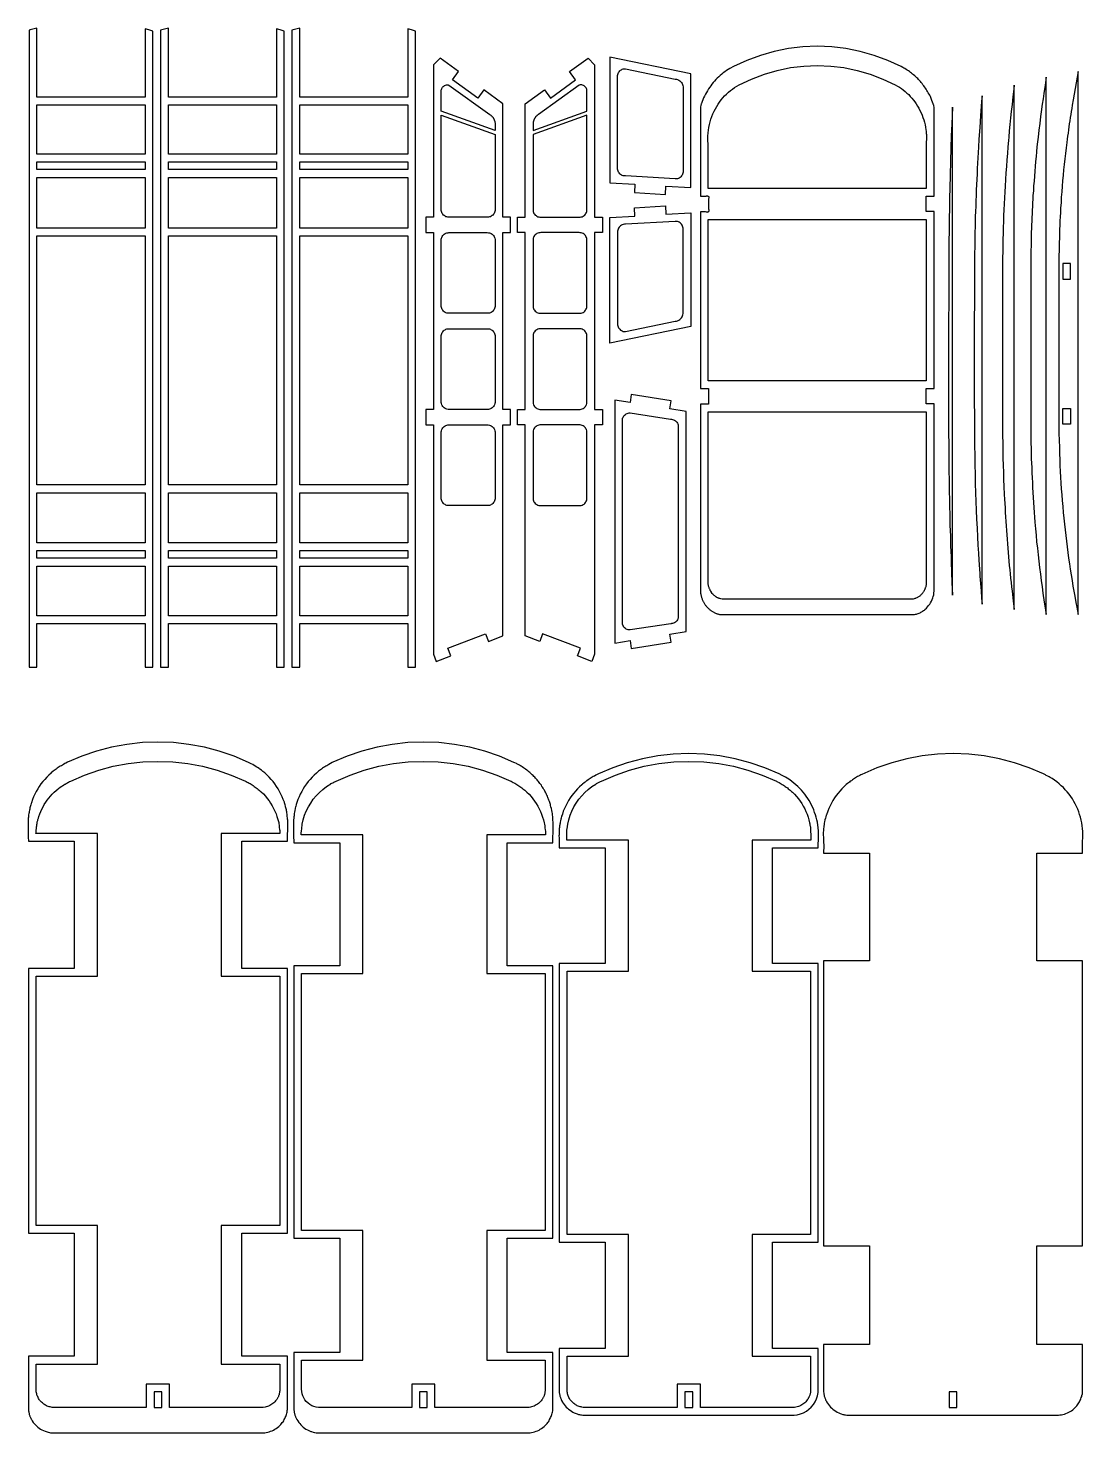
# Model space of a CAD drawing. Extents: x -1099 to 960, y -667 to 999.
# Drawn here: x -1099 to -283, y -87 to 999 of the extents above; entities that cross this region are included whole.
import ezdxf

# ---------------------------------------------------------------- set-up
doc = ezdxf.new("R2010")
doc.units = 0
doc.layers.get('0').update_dxf_attribs({"linetype": 'CONTINUOUS'})
doc.layers.add('SECTIONCUTEDGES', color=18, linetype='CONTINUOUS')

msp = doc.modelspace()

# ---------------------------------------------------------------- linework, layer by layer
for points in [[(-605.9, 870.7), (-605.6, 877.1), (-586.3, 876), (-586.3, 964.1), (-648.9, 977), (-648.9, 879.7), (-629.5, 878.6), (-629.9, 872.2)], [(-1092.1, 901.9), (-1092.1, 939.9), (-1008.4, 939.9), (-1008.4, 901.9)], [(-990.4, 901.9), (-990.4, 939.9), (-906.8, 939.9), (-906.8, 901.9)], [(-1092.1, 889.9), (-1092.1, 895.9), (-1008.4, 895.9), (-1008.4, 889.9)], [(-990.4, 889.9), (-990.4, 895.9), (-906.8, 895.9), (-906.8, 889.9)], [(-888.8, 889.9), (-888.8, 895.9), (-805.2, 895.9), (-805.2, 889.9)], [(-292.6, 817.2), (-298.6, 817.2), (-298.6, 805.1), (-292.6, 805.1)], [(-292.6, 693.1), (-298.6, 693.1), (-298.6, 705.1), (-292.6, 705.1)], [(-1092.1, 589.3), (-1092.1, 595.3), (-1008.4, 595.3), (-1008.4, 589.3)], [(-990.4, 589.3), (-990.4, 595.3), (-906.8, 595.3), (-906.8, 589.3)], [(-888.8, 589.3), (-888.8, 595.3), (-805.2, 595.3), (-805.2, 589.3)], [(-995.5, -55.4), (-1001.5, -55.4), (-1001.5, -67.4), (-995.5, -67.4)], [(-590.8, -55.4), (-590.8, -67.4), (-584.8, -67.4), (-584.8, -55.4)]]:
    msp.add_lwpolyline(points, close=True)
at = {"layer": 'SECTIONCUTEDGES'}
for points in [[(-1098.1, 505.2), (-1092.1, 505.2), (-1092.1, 538.8), (-1008.4, 538.8), (-1008.4, 505.2), (-1002.4, 505.2), (-1002.4, 996.9), (-1005.6, 998), (-1008.4, 998.8), (-1008.4, 945.9), (-1092.1, 945.9), (-1092.1, 999.4), (-1097.3, 998), (-1098.1, 997.7)], [(-996.4, 505.2), (-990.4, 505.2), (-990.4, 538.8), (-906.8, 538.8), (-906.8, 505.2), (-900.8, 505.2), (-900.8, 996.9), (-904, 998), (-906.8, 998.8), (-906.8, 945.9), (-990.4, 945.9), (-990.4, 999.4), (-995.6, 998), (-996.4, 997.7)], [(-894.8, 505.2), (-888.8, 505.2), (-888.8, 538.8), (-805.2, 538.8), (-805.2, 505.2), (-799.2, 505.2), (-799.2, 996.9), (-802.4, 998), (-805.2, 998.8), (-805.2, 945.9), (-888.8, 945.9), (-888.8, 999.4), (-893.9, 998), (-894.8, 997.7)], [(-574.8, 552.9), (-574.5, 552.5), (-574.1, 552.1), (-573.8, 551.7), (-573.4, 551.3), (-573.1, 550.9), (-572.7, 550.5), (-572.3, 550.2), (-571.9, 549.9), (-571.6, 549.5), (-571.1, 549.2), (-570.7, 548.9), (-570.3, 548.6), (-569.9, 548.3), (-569.4, 548.1), (-569, 547.8), (-568.6, 547.6), (-568.1, 547.3), (-567.7, 547.1), (-567.2, 546.9), (-566.8, 546.7), (-566.3, 546.6), (-565.9, 546.4), (-565.4, 546.3), (-564.9, 546.2), (-564.5, 546), (-564, 545.9), (-563.5, 545.9), (-563, 545.8), (-562.6, 545.7), (-562.2, 545.7), (-414.9, 545.7), (-414.8, 545.7), (-414.3, 545.7), (-413.3, 545.9), (-412.5, 546), (-411.8, 546.2), (-411.1, 546.4), (-410.4, 546.7), (-409.6, 546.9), (-408.9, 547.2), (-408.3, 547.6), (-407.6, 548), (-407, 548.3), (-406.3, 548.8), (-405.6, 549.3), (-405.3, 549.6), (-404, 550.7), (-403.1, 551.7), (-402.3, 552.7), (-401.5, 553.8), (-400.8, 554.9), (-400.2, 556.1), (-399.6, 557.3), (-399.1, 558.6), (-398.7, 559.8), (-398.4, 561.1), (-398.2, 562.5), (-398.1, 563.8), (-398.1, 708.7), (-404.3, 708.7), (-404.3, 720.7), (-398.1, 720.7), (-398.1, 857.4), (-404.3, 857.4), (-404.3, 869.4), (-398.1, 869.4), (-398.1, 938.3), (-398.3, 939.3), (-398.4, 939.8), (-398.5, 940.1), (-398.8, 940.9), (-399.3, 942.2), (-399.8, 943.5), (-400.4, 944.9), (-401, 946.4), (-401.5, 947.4), (-402, 948.3), (-402.6, 949.3), (-403.1, 950.3), (-403.7, 951.2), (-404.3, 952.2), (-404.8, 953), (-405.4, 953.9), (-406, 954.7), (-406.7, 955.6), (-407.3, 956.4), (-408, 957.2), (-408.7, 958), (-409.4, 958.8), (-410.1, 959.5), (-410.8, 960.3), (-411.5, 961), (-412.3, 961.7), (-413.1, 962.4), (-413.9, 963.1), (-414.7, 963.8), (-415.5, 964.4), (-416.3, 965.1), (-417.1, 965.7), (-418, 966.3), (-418.9, 966.9), (-419.7, 967.4), (-420.6, 968), (-421.5, 968.5), (-422.4, 969), (-423.6, 969.6), (-434, 974.4), (-444.5, 978.3), (-455.3, 981.3), (-466.3, 983.5), (-477.3, 984.8), (-488.5, 985.3), (-499.6, 984.8), (-510.7, 983.5), (-521.7, 981.3), (-532.5, 978.3), (-543, 974.4), (-553.3, 969.7), (-556.1, 968.2), (-557.4, 967.4), (-558.7, 966.5), (-559.9, 965.6), (-561.2, 964.7), (-562.4, 963.8), (-563.5, 962.8), (-564.7, 961.7), (-565.8, 960.7), (-566.9, 959.6), (-567.9, 958.4), (-568.9, 957.3), (-569.9, 956.1), (-570.8, 954.8), (-571.7, 953.6), (-572.6, 952.3), (-573.4, 950.9), (-574.2, 949.6), (-575, 948.2), (-575.7, 946.8), (-576.4, 945.4), (-577, 944), (-577.5, 942.6), (-578.1, 941.1), (-578.2, 940.7), (-578.6, 939.5), (-578.9, 938.6), (-578.9, 938.5), (-578.9, 938.4), (-578.9, 869.3), (-574.8, 869.3), (-574.8, 869.3), (-574.8, 869.4), (-574.6, 869.5), (-574.5, 869.5), (-574.4, 869.6), (-574.2, 869.7), (-574.1, 869.7), (-573.9, 869.7), (-573.8, 869.7), (-573.6, 869.7), (-573.4, 869.7), (-573.3, 869.6), (-573.1, 869.6), (-573, 869.5), (-572.8, 869.4), (-572.7, 869.3), (-572.6, 869.1), (-572.5, 869), (-572.5, 868.9), (-572.4, 868.9), (-572.4, 868.7), (-572.3, 868.6), (-572.3, 868.5), (-572.3, 868.4), (-572.3, 868.3), (-572.3, 868.2), (-572.3, 868.1), (-572.3, 867.9), (-572.4, 867.8), (-572.7, 867.2), (-572.7, 867.2), (-572.7, 859.4), (-572.7, 859.4), (-572.6, 859.3), (-572.5, 859.2), (-572.5, 859.1), (-572.4, 859), (-572.4, 858.8), (-572.3, 858.7), (-572.3, 858.5), (-572.3, 858.4), (-572.3, 858.2), (-572.3, 858.1), (-572.3, 857.9), (-572.4, 857.8), (-572.4, 857.7), (-572.5, 857.5), (-572.6, 857.4), (-572.7, 857.3), (-572.8, 857.2), (-572.9, 857.1), (-573, 857), (-573.2, 857), (-573.3, 856.9), (-573.5, 856.9), (-573.6, 856.9), (-573.8, 856.8), (-573.9, 856.9), (-574.1, 856.9), (-574.2, 856.9), (-574.8, 857.3), (-574.8, 857.3), (-578.9, 857.3), (-578.9, 720.6), (-572.7, 720.6), (-572.7, 708.6), (-578.9, 708.6), (-578.9, 563.8), (-578.9, 563.6), (-578.8, 563.1), (-578.7, 562.3), (-578.6, 561.5), (-578.5, 561), (-578.4, 560.5), (-578.3, 560), (-578.1, 559.5), (-578, 559), (-577.8, 558.5), (-577.6, 558), (-577.4, 557.5), (-577.2, 557), (-577, 556.5), (-576.8, 556), (-576.5, 555.5), (-576.3, 555.1), (-576, 554.6), (-575.7, 554.2), (-575.4, 553.7), (-575.1, 553.3)], [(-783.2, 509.5), (-772, 513.8), (-774.3, 519.7), (-745.1, 530.9), (-742.9, 525), (-731.7, 529.3), (-731.7, 692.5), (-725.7, 692.5), (-725.7, 704.4), (-731.7, 704.4), (-731.7, 841.2), (-725.7, 841.2), (-725.7, 853.2), (-731.7, 853.2), (-731.7, 940.8), (-746.5, 951.6), (-751.1, 945.2), (-770.6, 959.3), (-766, 965.7), (-780.2, 976), (-785.3, 970.9), (-785.3, 853.1), (-785.3, 853.1), (-791.3, 853.2), (-791.3, 841.2), (-785.3, 841.2), (-785.3, 704.4), (-791.3, 704.4), (-791.3, 692.5), (-785.3, 692.5), (-785.3, 515.1)], [(-714.3, 529.3), (-714.3, 692.5), (-720.3, 692.5), (-720.3, 704.4), (-714.3, 704.4), (-714.3, 841.2), (-720.3, 841.2), (-720.3, 853.2), (-714.3, 853.2), (-714.3, 940.8), (-699.5, 951.6), (-694.9, 945.2), (-675.4, 959.3), (-680, 965.7), (-665.8, 976), (-660.7, 970.9), (-660.7, 853.1), (-660.7, 853.1), (-654.7, 853.2), (-654.7, 841.2), (-660.7, 841.2), (-660.7, 704.4), (-654.7, 704.4), (-654.7, 692.5), (-660.7, 692.5), (-660.7, 515.1), (-662.8, 509.5), (-674, 513.8), (-671.7, 519.7), (-700.9, 530.9), (-703.1, 525)], [(-642.2, 888), (-642.6, 888.7), (-642.8, 889.4), (-642.9, 890.2), (-642.9, 962), (-642.9, 962.7), (-642.8, 963.5), (-642.6, 964.3), (-642.2, 965), (-641.8, 965.6), (-641.3, 966.2), (-640.7, 966.8), (-640, 967.2), (-639.3, 967.5), (-638.5, 967.8), (-637.7, 967.9), (-636.9, 967.9), (-598.3, 960), (-598.1, 959.9), (-597.6, 959.9), (-597.4, 959.8), (-596.5, 959.6), (-595.6, 959.2), (-594.9, 958.7), (-594.2, 958.1), (-593.5, 957.4), (-593, 956.6), (-592.6, 955.8), (-592.4, 954.9), (-592.2, 954), (-592.2, 953.1), (-592.2, 952.9), (-592.3, 952.3), (-592.3, 888.3), (-592.3, 888), (-592.4, 887.1), (-592.7, 886.3), (-593, 885.6), (-593.4, 885), (-594, 884.4), (-594.6, 883.8), (-595.2, 883.4), (-595.9, 883.1), (-596.7, 882.8), (-597.5, 882.7), (-598.3, 882.7), (-636.9, 885), (-637.6, 885), (-638.5, 885.2), (-639.3, 885.4), (-640, 885.7), (-640.7, 886.2), (-641.3, 886.7), (-641.8, 887.3)], [(-572.9, 875.3), (-572.9, 908.8), (-572.9, 909.2), (-572.9, 910.1), (-573, 911.8), (-573.1, 912.7), (-573.1, 913.8), (-573, 915.8), (-572.9, 918.3), (-572.6, 920.5), (-572.3, 922.6), (-571.8, 924.8), (-571.3, 926.9), (-570.7, 928.9), (-570, 931), (-569.2, 933), (-568.3, 935), (-567.3, 936.9), (-566.2, 938.8), (-565.2, 940.6), (-564, 942.2), (-562.8, 943.9), (-561.5, 945.4), (-560.2, 946.9), (-558.7, 948.4), (-557.2, 949.7), (-555.7, 951), (-554, 952.2), (-552.4, 953.4), (-550.6, 954.4), (-548.9, 955.4), (-539.3, 960), (-529.4, 963.7), (-519.4, 966.7), (-509.2, 968.8), (-498.9, 970), (-488.5, 970.5), (-478.1, 970), (-467.8, 968.8), (-457.6, 966.7), (-447.5, 963.7), (-437.7, 960), (-428.1, 955.4), (-426.5, 954.5), (-424.9, 953.6), (-423.4, 952.6), (-421.9, 951.5), (-420.5, 950.3), (-419.1, 949.1), (-417.7, 947.9), (-416.5, 946.5), (-415.2, 945.2), (-414.1, 943.7), (-413, 942.3), (-411.9, 940.7), (-410.9, 939.1), (-409.9, 937.4), (-409, 935.6), (-408.2, 933.9), (-407.4, 932.1), (-406.7, 930.2), (-406.1, 928.4), (-405.6, 926.5), (-405.1, 924.6), (-404.7, 922.7), (-404.4, 920.7), (-404.2, 919.7), (-404.1, 918.8), (-404.1, 917.9), (-404, 917.2), (-404, 916.2), (-404, 914.5), (-404.1, 910.1), (-404.1, 875.3)], [(-311.4, 545.7), (-311.4, 961.4), (-312.3, 955.2), (-313.2, 948.9), (-313.8, 944.7), (-314.4, 940.5), (-315.2, 934.5), (-315.7, 931), (-316.4, 925.7), (-317, 920.3), (-317.6, 915), (-318.1, 911.3), (-318.5, 907.5), (-318.8, 903.7), (-319.2, 900), (-319.6, 896.2), (-319.9, 892.4), (-320.2, 888.7), (-320.5, 884.9), (-320.8, 881.1), (-321.1, 877.4), (-321.3, 873.6), (-321.6, 869.8), (-321.7, 867), (-321.9, 864.2), (-322, 861.3), (-322.2, 858.5), (-322.3, 855.7), (-322.5, 852.9), (-322.6, 850), (-322.7, 847.2), (-322.8, 844.4), (-322.9, 841.5), (-323, 838.7), (-323.1, 833.9), (-323.1, 832), (-323.2, 826.2), (-323.3, 821), (-323.3, 816.1), (-323.3, 814.4), (-323.3, 691.6), (-323.3, 687.7), (-323.2, 679.9), (-323.1, 672.9), (-322.9, 665.9), (-322.8, 663.1), (-322.6, 659.3), (-322.5, 655.5), (-322.3, 651.6), (-322.1, 647.8), (-321.9, 644), (-321.7, 640.1), (-321.5, 636.3), (-321.3, 632.5), (-321, 628.7), (-320.7, 624.8), (-320.4, 621), (-320.1, 617.2), (-319.7, 612.2), (-319.2, 607.2), (-318.8, 602.1), (-318.2, 597.1), (-317.7, 592.1), (-317.1, 587.1), (-316.6, 582.1), (-315.9, 577.1), (-315.3, 572.1), (-314.6, 567.2), (-313.9, 562.2), (-312.9, 555.3), (-312.4, 552.4)], [(-286.6, 545.7), (-286.6, 965.7), (-287.4, 961.3), (-288.2, 957), (-289, 952.7), (-289.8, 948.4), (-290.5, 944), (-291.2, 939.7), (-291.6, 937.3), (-292, 934.9), (-292.4, 932.5), (-292.8, 930.1), (-293.2, 927.7), (-293.5, 925.4), (-293.9, 923), (-294.2, 920.6), (-294.5, 918.2), (-294.9, 915.8), (-295.2, 913.4), (-295.5, 911), (-296, 906.7), (-296.5, 902.5), (-297, 898.3), (-297.5, 894), (-297.9, 889.8), (-298.3, 885.6), (-298.7, 881.3), (-299, 877.1), (-299.4, 872.8), (-299.7, 868.6), (-299.9, 864.4), (-300.2, 860.1), (-300.4, 856.8), (-300.6, 853.5), (-300.7, 850.2), (-300.9, 846.9), (-301, 843.6), (-301.1, 840.2), (-301.2, 836.9), (-301.3, 833.6), (-301.4, 830.3), (-301.4, 827), (-301.5, 823.7), (-301.5, 817.2), (-301.5, 692.4), (-301.5, 687.3), (-301.5, 686), (-301.4, 680.3), (-301.2, 675.2), (-301.1, 670.1), (-300.9, 665.6), (-300.7, 661), (-300.5, 656.5), (-300.2, 652), (-300, 647.4), (-299.7, 642.9), (-299.3, 638.4), (-299, 633.9), (-298.6, 629.4), (-298.2, 624.8), (-297.8, 620.3), (-297.3, 615.8), (-296.8, 611.4), (-296.3, 607), (-295.8, 602.6), (-295.2, 598.2), (-294.7, 593.9), (-294.1, 589.5), (-293.4, 585.1), (-292.8, 580.8), (-292.1, 576.4), (-291.4, 572), (-290.7, 567.7), (-289.3, 559.9), (-288.4, 555.1), (-287.7, 551.5)], [(-779.3, 935.2), (-779.3, 951), (-779.3, 951.3), (-779.2, 952), (-779, 952.6), (-778.7, 953.2), (-778.3, 953.7), (-777.8, 954.2), (-777.2, 954.6), (-776.7, 955), (-776, 955.2), (-775.4, 955.4), (-774.7, 955.4), (-774, 955.4), (-773.4, 955.2), (-741.8, 932.6), (-741.4, 932.3), (-741.1, 932.1), (-740.9, 931.9), (-740.7, 931.7), (-740.5, 931.5), (-740.2, 931.3), (-740.1, 931.1), (-739.9, 930.9), (-739.7, 930.7), (-739.5, 930.5), (-739.3, 930.2), (-739.2, 930), (-739, 929.8), (-738.9, 929.5), (-738.7, 929.3), (-738.6, 929), (-738.5, 928.8), (-738.4, 928.5), (-738.3, 928.2), (-738.2, 928), (-738.1, 927.7), (-738, 927.4), (-737.9, 927.2), (-737.8, 926.9), (-737.8, 926.6), (-737.7, 926.2), (-737.7, 926), (-737.7, 920.2)], [(-708.3, 920.2), (-666.7, 935.2), (-666.7, 951), (-666.7, 951.3), (-666.8, 952), (-667, 952.6), (-667.3, 953.2), (-667.7, 953.7), (-668.2, 954.2), (-668.8, 954.6), (-669.3, 955), (-670, 955.2), (-670.6, 955.4), (-671.3, 955.4), (-672, 955.4), (-672.6, 955.2), (-704.2, 932.6), (-704.6, 932.3), (-704.9, 932.1), (-705.1, 931.9), (-705.3, 931.7), (-705.5, 931.5), (-705.8, 931.3), (-705.9, 931.1), (-706.1, 930.9), (-706.3, 930.7), (-706.5, 930.5), (-706.7, 930.2), (-706.8, 930), (-707, 929.8), (-707.1, 929.5), (-707.3, 929.3), (-707.4, 929), (-707.5, 928.8), (-707.6, 928.5), (-707.7, 928.2), (-707.8, 928), (-707.9, 927.7), (-708, 927.4), (-708.1, 927.2), (-708.2, 926.9), (-708.2, 926.6), (-708.3, 926.2), (-708.3, 926)], [(-362.7, 575.5), (-362.2, 569.8), (-361.8, 564.1), (-361.3, 558.4), (-360.9, 553.7), (-360.9, 947), (-361.3, 942.5), (-362.1, 931.6), (-362.8, 922.5), (-363.4, 913.4), (-363.8, 907.4), (-364, 903.2), (-364.2, 899.1), (-364.5, 894.9), (-364.7, 890.7), (-364.9, 886.6), (-365.1, 882.4), (-365.3, 878.3), (-365.5, 874.1), (-365.6, 869.9), (-365.8, 865.8), (-365.9, 861.6), (-366.1, 857.6), (-366.2, 853.6), (-366.3, 849.6), (-366.4, 845.6), (-366.5, 841.6), (-366.6, 837.6), (-366.7, 833.6), (-366.7, 829.6), (-366.8, 825.6), (-366.8, 821.6), (-366.9, 817.6), (-366.9, 813.6), (-366.9, 808.6), (-366.9, 803.7), (-367, 757.6), (-367, 722.9), (-366.9, 687.2), (-366.9, 683.6), (-366.8, 676.3), (-366.7, 669), (-366.6, 661.7), (-366.4, 654.4), (-366.3, 647.1), (-366, 640), (-365.8, 633.2), (-365.5, 626.4), (-365.3, 619.5), (-364.9, 612.7), (-364.6, 605.9), (-364.2, 599.4), (-363.8, 593.3), (-363.5, 587.9), (-363, 581), (-362.8, 577.6)], [(-336.2, 549.8), (-336.2, 955.2), (-336.5, 952.2), (-337.2, 946.3), (-337.8, 940.4), (-338.4, 934.9), (-338.9, 929.9), (-339.4, 924.9), (-339.9, 919.9), (-340.4, 914.9), (-340.6, 912.4), (-341, 907.5), (-341.4, 902.4), (-341.8, 897.4), (-342.2, 892.4), (-342.5, 887.3), (-342.9, 882.3), (-343.2, 877.2), (-343.4, 872.7), (-343.7, 868.1), (-343.9, 863.5), (-344.1, 858.9), (-344.3, 854.3), (-344.5, 849.7), (-344.6, 845.2), (-344.7, 840.6), (-344.8, 836), (-344.9, 831.4), (-345, 826.8), (-345.1, 821.3), (-345.1, 816), (-345.1, 811.8), (-345.1, 692.1), (-345.1, 684.9), (-345, 677.7), (-344.9, 672.1), (-344.8, 666.7), (-344.6, 661.2), (-344.5, 655.7), (-344.3, 650.3), (-344.1, 644.8), (-343.8, 638.6), (-343.6, 635.1), (-343.4, 631.7), (-343.2, 628.2), (-343, 624.7), (-342.8, 621.3), (-342.6, 617.8), (-342.4, 614.4), (-342.1, 610.9), (-341.9, 607.4), (-341.6, 604), (-341.4, 600.5), (-341.1, 597.2), (-340.8, 593.8), (-340.5, 590.5), (-340.2, 587.2), (-339.9, 583.8), (-339.6, 580.5), (-339.3, 577.2), (-338.9, 573.8), (-338.6, 570.5), (-338.2, 567.2), (-337.8, 563.8), (-337, 556.5)], [(-888.8, 901.9), (-888.8, 939.9), (-805.2, 939.9), (-805.2, 901.9)], [(-384.6, 578.6), (-384.3, 570.6), (-383.9, 560.9), (-383.9, 938.3), (-384.4, 925.1), (-384.8, 916), (-385.1, 906.8), (-385.4, 896.3), (-385.7, 885.8), (-386, 875.3), (-386.1, 868.3), (-386.2, 861.3), (-386.4, 850.8), (-386.5, 843.8), (-386.6, 833.3), (-386.7, 826.3), (-386.7, 820.1), (-386.8, 812.2), (-386.9, 748.3), (-386.9, 689.5), (-386.9, 684.4), (-386.8, 679.2), (-386.8, 674), (-386.7, 668.8), (-386.7, 661), (-386.6, 657.1), (-386.5, 649.4), (-386.4, 641.7), (-386.2, 634), (-386.1, 630.1), (-386, 622.4), (-385.8, 614.7), (-385.5, 606.7), (-385.3, 598.7), (-385, 590.6), (-384.9, 586.6)], [(-778.6, 856.1), (-779, 856.8), (-779.2, 857.6), (-779.3, 858.3), (-779.3, 858.8), (-779.3, 932), (-737.7, 917), (-737.7, 859.1), (-737.7, 858.4), (-737.8, 857.6), (-738.1, 856.8), (-738.4, 856.1), (-738.8, 855.4), (-739.4, 854.8), (-740, 854.3), (-740.6, 853.9), (-741.3, 853.5), (-742.1, 853.3), (-742.9, 853.2), (-743.6, 853.2), (-773.4, 853.2), (-774.2, 853.2), (-774.9, 853.3), (-775.7, 853.5), (-776.4, 853.9), (-777.1, 854.3), (-777.7, 854.8), (-778.2, 855.4)], [(-707.6, 856.1), (-707.2, 855.4), (-706.6, 854.8), (-706, 854.3), (-705.4, 853.9), (-704.7, 853.5), (-703.9, 853.3), (-703.1, 853.2), (-702.4, 853.2), (-672.6, 853.2), (-671.8, 853.2), (-671.1, 853.3), (-670.3, 853.5), (-669.6, 853.9), (-668.9, 854.3), (-668.3, 854.8), (-667.8, 855.4), (-667.4, 856.1), (-667, 856.8), (-666.8, 857.6), (-666.7, 858.3), (-666.7, 858.8), (-666.7, 932), (-708.3, 917), (-708.3, 859.1), (-708.3, 858.4), (-708.2, 857.6), (-707.9, 856.8)], [(-1092.1, 844.7), (-1092.1, 883.9), (-1008.4, 883.9), (-1008.4, 844.7)], [(-990.4, 844.7), (-990.4, 883.9), (-906.8, 883.9), (-906.8, 844.7)], [(-888.8, 844.7), (-888.8, 883.9), (-805.2, 883.9), (-805.2, 844.7)], [(-648.9, 755.6), (-648.9, 852.9), (-629.5, 854), (-629.9, 860.4), (-605.9, 861.9), (-605.6, 855.5), (-586.3, 856.6), (-586.3, 768.5)], [(-642.2, 767.6), (-641.8, 767), (-641.3, 766.4), (-640.7, 765.8), (-640, 765.4), (-639.3, 765.1), (-638.5, 764.8), (-637.7, 764.7), (-636.9, 764.7), (-598.3, 772.6), (-598.1, 772.7), (-597.6, 772.7), (-597.4, 772.8), (-596.5, 773), (-595.6, 773.4), (-594.9, 773.9), (-594.2, 774.5), (-593.5, 775.2), (-593, 776), (-592.6, 776.8), (-592.4, 777.7), (-592.2, 778.6), (-592.2, 779.5), (-592.2, 779.7), (-592.3, 780.3), (-592.3, 844.3), (-592.3, 844.6), (-592.4, 845.5), (-592.7, 846.3), (-593, 847), (-593.4, 847.6), (-594, 848.2), (-594.6, 848.8), (-595.2, 849.2), (-595.9, 849.5), (-596.7, 849.8), (-597.5, 849.9), (-598.3, 849.9), (-636.9, 847.6), (-637.6, 847.6), (-638.5, 847.4), (-639.3, 847.2), (-640, 846.9), (-640.7, 846.4), (-641.3, 845.9), (-641.8, 845.3), (-642.2, 844.6), (-642.6, 843.9), (-642.8, 843.2), (-642.9, 842.4), (-642.9, 770.6), (-642.9, 769.9), (-642.8, 769.1), (-642.6, 768.3)], [(-572.9, 726.6), (-572.9, 851.3), (-404.1, 851.3), (-404.1, 726.6)], [(-1092.1, 646), (-1092.1, 838.7), (-1008.4, 838.7), (-1008.4, 646)], [(-990.4, 646), (-990.4, 838.7), (-906.8, 838.7), (-906.8, 646)], [(-888.8, 646), (-888.8, 838.7), (-805.2, 838.7), (-805.2, 646)], [(-778.6, 781.7), (-779, 782.5), (-779.2, 783.2), (-779.3, 784), (-779.3, 784.3), (-779.3, 835.3), (-779.3, 836), (-779.2, 836.8), (-779, 837.5), (-778.6, 838.2), (-778.2, 838.9), (-777.7, 839.5), (-777.1, 840), (-776.4, 840.4), (-775.7, 840.8), (-774.9, 841), (-774.1, 841.1), (-773.4, 841.2), (-743.7, 841.2), (-742.9, 841.1), (-742.1, 841), (-741.3, 840.8), (-740.6, 840.4), (-740, 840), (-739.4, 839.5), (-738.8, 838.9), (-738.4, 838.2), (-738.1, 837.5), (-737.8, 836.8), (-737.7, 835.9), (-737.7, 835.5), (-737.7, 784.7), (-737.7, 784.1), (-737.8, 783.2), (-738.1, 782.5), (-738.4, 781.7), (-738.8, 781.1), (-739.4, 780.5), (-740, 780), (-740.6, 779.5), (-741.3, 779.2), (-742.1, 778.9), (-742.9, 778.8), (-773.4, 778.8), (-774.1, 778.8), (-774.9, 778.9), (-775.7, 779.2), (-776.4, 779.5), (-777.1, 780), (-777.7, 780.5), (-778.2, 781.1)], [(-707.6, 781.7), (-707.2, 781.1), (-706.6, 780.5), (-706, 780), (-705.4, 779.5), (-704.7, 779.2), (-703.9, 778.9), (-703.1, 778.8), (-672.6, 778.8), (-671.9, 778.8), (-671.1, 778.9), (-670.3, 779.2), (-669.6, 779.5), (-668.9, 780), (-668.3, 780.5), (-667.8, 781.1), (-667.4, 781.7), (-667, 782.5), (-666.8, 783.2), (-666.7, 784), (-666.7, 784.3), (-666.7, 835.3), (-666.7, 836), (-666.8, 836.8), (-667, 837.5), (-667.4, 838.2), (-667.8, 838.9), (-668.3, 839.5), (-668.9, 840), (-669.6, 840.4), (-670.3, 840.8), (-671.1, 841), (-671.9, 841.1), (-672.6, 841.2), (-702.3, 841.2), (-703.1, 841.1), (-703.9, 841), (-704.7, 840.8), (-705.4, 840.4), (-706, 840), (-706.6, 839.5), (-707.2, 838.9), (-707.6, 838.2), (-707.9, 837.5), (-708.2, 836.8), (-708.3, 835.9), (-708.3, 835.5), (-708.3, 784.7), (-708.3, 784.1), (-708.2, 783.2), (-707.9, 782.5)], [(-778.6, 707.4), (-779, 708.1), (-779.2, 708.9), (-779.3, 709.7), (-779.3, 710.4), (-779.3, 760.8), (-779.3, 761.6), (-779.2, 762.4), (-779, 763.2), (-778.6, 763.9), (-778.2, 764.5), (-777.7, 765.1), (-777.1, 765.7), (-776.4, 766.1), (-775.7, 766.4), (-774.9, 766.7), (-774.1, 766.8), (-774.1, 766.8), (-743.7, 766.8), (-743, 766.8), (-742.1, 766.7), (-741.3, 766.4), (-740.6, 766.1), (-740, 765.7), (-739.4, 765.1), (-738.8, 764.5), (-738.4, 763.9), (-738.1, 763.2), (-737.8, 762.4), (-737.7, 761.6), (-737.7, 760.9), (-737.7, 710.4), (-737.7, 709.7), (-737.8, 708.9), (-738.1, 708.1), (-738.4, 707.4), (-738.8, 706.7), (-739.4, 706.1), (-740, 705.6), (-740.6, 705.2), (-741.3, 704.8), (-742.1, 704.6), (-742.9, 704.5), (-743.3, 704.5), (-773.5, 704.4), (-774.1, 704.5), (-774.9, 704.6), (-775.7, 704.8), (-776.4, 705.2), (-777.1, 705.6), (-777.7, 706.1), (-778.2, 706.7)], [(-707.6, 707.4), (-707.2, 706.7), (-706.6, 706.1), (-706, 705.6), (-705.4, 705.2), (-704.7, 704.8), (-703.9, 704.6), (-703.1, 704.5), (-702.7, 704.5), (-672.5, 704.4), (-671.9, 704.5), (-671.1, 704.6), (-670.3, 704.8), (-669.6, 705.2), (-668.9, 705.6), (-668.3, 706.1), (-667.8, 706.7), (-667.4, 707.4), (-667, 708.1), (-666.8, 708.9), (-666.7, 709.7), (-666.7, 710.4), (-666.7, 760.8), (-666.7, 761.6), (-666.8, 762.4), (-667, 763.2), (-667.4, 763.9), (-667.8, 764.5), (-668.3, 765.1), (-668.9, 765.7), (-669.6, 766.1), (-670.3, 766.4), (-671.1, 766.7), (-671.9, 766.8), (-671.9, 766.8), (-702.3, 766.8), (-703, 766.8), (-703.9, 766.7), (-704.7, 766.4), (-705.4, 766.1), (-706, 765.7), (-706.6, 765.1), (-707.2, 764.5), (-707.6, 763.9), (-707.9, 763.2), (-708.2, 762.4), (-708.3, 761.6), (-708.3, 760.9), (-708.3, 710.4), (-708.3, 709.7), (-708.2, 708.9), (-707.9, 708.1)], [(-645.1, 523.6), (-633.3, 525.6), (-632.3, 519.5), (-601.5, 524.4), (-602.5, 530.7), (-590, 532.7), (-590, 702.8), (-602.5, 704.8), (-601.5, 711.1), (-632.3, 716), (-633.3, 709.8), (-645.1, 711.7)], [(-638, 536.1), (-638.4, 536.8), (-638.8, 537.5), (-639, 538.3), (-639.1, 539.1), (-639.1, 695.7), (-639.1, 696.4), (-639, 697.3), (-638.8, 698.1), (-638.4, 698.8), (-638, 699.4), (-637.5, 700), (-636.9, 700.6), (-636.2, 701), (-635.5, 701.3), (-634.7, 701.6), (-634, 701.7), (-633.2, 701.7), (-601.9, 696.8), (-601.8, 696.8), (-601.3, 696.8), (-600.4, 696.7), (-599.6, 696.4), (-598.9, 696.1), (-598.2, 695.7), (-597.6, 695.2), (-597.1, 694.6), (-596.7, 693.9), (-596.3, 693.2), (-596.1, 692.4), (-596, 691.6), (-596, 691), (-596, 544.7), (-596, 544), (-596.1, 543.1), (-596.3, 542.4), (-596.7, 541.7), (-597.1, 541), (-597.6, 540.4), (-598.2, 539.9), (-598.9, 539.5), (-599.6, 539.1), (-600.4, 538.9), (-601.2, 538.8), (-601.2, 538.7), (-601.8, 538.7), (-633.2, 533.9), (-634, 533.9), (-634.7, 534), (-635.5, 534.2), (-636.2, 534.6), (-636.9, 535), (-637.5, 535.5)], [(-570.4, 563.1), (-570.9, 563.8), (-571.2, 564.3), (-571.4, 564.8), (-571.7, 565.3), (-571.8, 565.6), (-572, 566.1), (-572.2, 566.7), (-572.4, 567.2), (-572.5, 567.8), (-572.7, 568.4), (-572.8, 568.9), (-572.8, 569.5), (-572.9, 570.1), (-572.9, 702.6), (-404.1, 702.6), (-404.1, 570.2), (-404.2, 569.3), (-404.2, 568.9), (-404.3, 568.5), (-404.4, 568), (-404.5, 567.6), (-404.6, 567.2), (-404.7, 566.8), (-404.9, 566.4), (-405, 566), (-405.2, 565.6), (-405.3, 565.2), (-405.5, 564.9), (-405.7, 564.5), (-405.9, 564.1), (-406.1, 563.8), (-406.3, 563.4), (-406.6, 563), (-406.8, 562.7), (-407.1, 562.4), (-407.3, 562), (-407.6, 561.7), (-407.9, 561.4), (-408.2, 561.1), (-408.5, 560.8), (-408.8, 560.5), (-409.2, 560.1), (-409.6, 559.8), (-410.1, 559.5), (-410.6, 559.2), (-411, 558.9), (-411.5, 558.7), (-412.1, 558.4), (-412.6, 558.2), (-413.1, 558.1), (-413.6, 557.9), (-414.2, 557.8), (-414.5, 557.8), (-414.8, 557.7), (-415.2, 557.7), (-561.6, 557.7), (-562.1, 557.7), (-563.1, 557.9), (-563.9, 558.1), (-564.3, 558.2), (-564.8, 558.4), (-565.2, 558.6), (-565.7, 558.8), (-566.1, 559.1), (-566.6, 559.4), (-566.9, 559.6), (-567.2, 559.8), (-567.5, 560), (-567.8, 560.2), (-568.1, 560.5), (-568.4, 560.7), (-568.6, 560.9), (-568.9, 561.2), (-569.1, 561.5), (-569.4, 561.7), (-569.7, 562.1), (-570.3, 562.9)], [(-778.6, 633), (-779, 633.7), (-779.2, 634.5), (-779.3, 635.3), (-779.3, 635.4), (-779.3, 686.5), (-779.3, 687.2), (-779.2, 688), (-779, 688.8), (-778.6, 689.5), (-778.2, 690.2), (-777.7, 690.8), (-777.1, 691.3), (-776.4, 691.7), (-775.7, 692.1), (-774.9, 692.3), (-774.2, 692.4), (-773.5, 692.5), (-743.7, 692.5), (-743, 692.4), (-742.1, 692.3), (-741.3, 692.1), (-740.6, 691.7), (-740, 691.3), (-739.4, 690.8), (-738.8, 690.2), (-738.4, 689.5), (-738.1, 688.8), (-737.8, 688), (-737.7, 687.2), (-737.7, 686.5), (-737.7, 636.1), (-737.7, 635.3), (-737.8, 634.5), (-738.1, 633.7), (-738.4, 633), (-738.8, 632.4), (-739.4, 631.8), (-740, 631.2), (-740.6, 630.8), (-741.3, 630.5), (-742.1, 630.2), (-742.9, 630.1), (-743.6, 630.1), (-773.4, 630.1), (-774.1, 630.1), (-774.9, 630.2), (-775.7, 630.5), (-776.4, 630.8), (-777.1, 631.2), (-777.7, 631.8), (-778.2, 632.4)], [(-707.6, 633), (-707.2, 632.4), (-706.6, 631.8), (-706, 631.2), (-705.4, 630.8), (-704.7, 630.5), (-703.9, 630.2), (-703.1, 630.1), (-702.4, 630.1), (-672.6, 630.1), (-671.9, 630.1), (-671.1, 630.2), (-670.3, 630.5), (-669.6, 630.8), (-668.9, 631.2), (-668.3, 631.8), (-667.8, 632.4), (-667.4, 633), (-667, 633.7), (-666.8, 634.5), (-666.7, 635.3), (-666.7, 635.4), (-666.7, 686.5), (-666.7, 687.2), (-666.8, 688), (-667, 688.8), (-667.4, 689.5), (-667.8, 690.2), (-668.3, 690.8), (-668.9, 691.3), (-669.6, 691.7), (-670.3, 692.1), (-671.1, 692.3), (-671.8, 692.4), (-672.5, 692.5), (-702.3, 692.5), (-703, 692.4), (-703.9, 692.3), (-704.7, 692.1), (-705.4, 691.7), (-706, 691.3), (-706.6, 690.8), (-707.2, 690.2), (-707.6, 689.5), (-707.9, 688.8), (-708.2, 688), (-708.3, 687.2), (-708.3, 686.5), (-708.3, 636.1), (-708.3, 635.3), (-708.2, 634.5), (-707.9, 633.7)], [(-1092.1, 601.2), (-1092.1, 640), (-1008.4, 640), (-1008.4, 601.2)], [(-990.4, 601.2), (-990.4, 640), (-906.8, 640), (-906.8, 601.2)], [(-888.8, 601.2), (-888.8, 640), (-805.2, 640), (-805.2, 601.2)], [(-1092.1, 544.8), (-1092.1, 583.3), (-1008.4, 583.3), (-1008.4, 544.8)], [(-990.4, 544.8), (-990.4, 583.3), (-906.8, 583.3), (-906.8, 544.8)], [(-888.8, 544.8), (-888.8, 583.3), (-805.2, 583.3), (-805.2, 544.8)], [(-1095, -79), (-1094.2, -80), (-1093.3, -80.9), (-1092.4, -81.8), (-1091.4, -82.7), (-1090.4, -83.5), (-1089.3, -84.2), (-1088.2, -84.8), (-1087, -85.4), (-1085.7, -85.9), (-1084.3, -86.4), (-1083.3, -86.7), (-1082.4, -86.9), (-1081.5, -87), (-1080.6, -87.1), (-1080.1, -87.2), (-917, -87.2), (-915.9, -87.1), (-914.7, -86.9), (-913.6, -86.6), (-912.4, -86.3), (-911.3, -85.9), (-910.2, -85.5), (-909.1, -85), (-908, -84.4), (-907, -83.7), (-906, -83), (-905.1, -82.3), (-904.2, -81.4), (-903.4, -80.6), (-902.8, -79.9), (-902.3, -79.2), (-901.7, -78.5), (-901.2, -77.7), (-900.8, -76.9), (-900.4, -76.1), (-900, -75.3), (-899.6, -74.5), (-899.3, -73.7), (-899.1, -72.8), (-898.8, -71.9), (-898.6, -71.1), (-898.5, -70.1), (-898.4, -69.6), (-898.3, -69.3), (-898.3, -69.1), (-898.3, -27.9), (-933.7, -27.9), (-933.7, 67.3), (-898.3, 67.3), (-898.3, 272.1), (-933.7, 272.1), (-933.7, 370.4), (-898.3, 370.4), (-898.3, 371.6), (-898.2, 373.9), (-898.2, 376.2), (-898.1, 378.5), (-898.1, 380.8), (-898.1, 383.1), (-898.1, 384.8), (-898.1, 385.7), (-898.1, 386.7), (-898.2, 387.6), (-898.3, 388.5), (-898.4, 389.5), (-898.5, 390.7), (-898.6, 391.5), (-898.7, 392.3), (-898.9, 393.1), (-899, 393.9), (-899.1, 394.7), (-899.3, 395.4), (-899.5, 396.2), (-899.7, 397), (-899.9, 397.7), (-900.1, 398.5), (-900.3, 399.3), (-900.6, 400.2), (-900.7, 400.6), (-901.5, 402.7), (-902.4, 404.8), (-903.3, 406.9), (-904.4, 409), (-905.5, 411), (-906.7, 412.9), (-908, 414.8), (-909.4, 416.6), (-910.9, 418.3), (-912.5, 420), (-914.1, 421.6), (-915.9, 423.3), (-916.5, 423.8), (-917.3, 424.4), (-918.5, 425.4), (-919.7, 426.3), (-920.2, 426.7), (-921.4, 427.4), (-922.4, 428.1), (-923.5, 428.8), (-924, 429.1), (-925.1, 429.7), (-926.3, 430.3), (-928, 431.2), (-928.4, 431.4), (-939.6, 436.2), (-951, 440.2), (-962.6, 443.2), (-974.5, 445.4), (-986.5, 446.8), (-998.5, 447.2), (-1010.5, 446.8), (-1022.5, 445.4), (-1034.4, 443.2), (-1046, 440.2), (-1057.4, 436.2), (-1068.5, 431.5), (-1069.8, 430.8), (-1070.5, 430.5), (-1071.6, 429.9), (-1072.4, 429.4), (-1073.2, 428.9), (-1074.1, 428.5), (-1074.9, 427.9), (-1075.7, 427.4), (-1076.4, 426.9), (-1077.2, 426.3), (-1078, 425.8), (-1078.8, 425.2), (-1079.5, 424.6), (-1081, 423.4), (-1081.2, 423.2), (-1082.9, 421.6), (-1084.5, 420), (-1086.1, 418.3), (-1087.6, 416.6), (-1089, 414.8), (-1090.3, 412.9), (-1091.5, 411), (-1092.6, 409), (-1093.7, 406.9), (-1094.7, 404.8), (-1095.5, 402.7), (-1096.4, 400.2), (-1096.6, 399.7), (-1096.9, 398.6), (-1097.3, 397.1), (-1097.5, 396.4), (-1097.7, 395.3), (-1097.9, 394.4), (-1098.1, 393.5), (-1098.2, 392.7), (-1098.4, 391.8), (-1098.5, 390.9), (-1098.6, 390), (-1098.7, 389.1), (-1098.8, 388.2), (-1098.8, 387.3), (-1098.9, 386.4), (-1098.9, 385.5), (-1098.9, 384.5), (-1098.9, 381.4), (-1098.9, 378.3), (-1098.8, 373.5), (-1098.7, 370.4), (-1063.3, 370.4), (-1063.3, 272.1), (-1098.7, 272.1), (-1098.7, 67.3), (-1063.3, 67.3), (-1063.3, -27.9), (-1098.7, -27.9), (-1098.7, -69.2), (-1098.6, -69.6), (-1098.6, -70.1), (-1098.4, -70.9), (-1098.3, -71.4), (-1098.2, -71.9), (-1098.1, -72.4), (-1098, -72.9), (-1097.8, -73.4), (-1097.7, -73.9), (-1097.5, -74.4), (-1097.3, -74.8), (-1097.1, -75.3), (-1096.9, -75.8), (-1096.5, -76.6), (-1096.4, -76.7), (-1095.7, -77.9)], [(-888.8, -80), (-888, -80.9), (-887.1, -81.8), (-886.1, -82.7), (-885.1, -83.5), (-884, -84.2), (-882.9, -84.8), (-881.7, -85.4), (-880.2, -86), (-879.6, -86.2), (-878.3, -86.6), (-877.5, -86.8), (-877.1, -86.9), (-876.2, -87), (-875.7, -87.1), (-874.7, -87.2), (-711.7, -87.2), (-710.6, -87.1), (-709.4, -86.9), (-708.2, -86.6), (-707.1, -86.3), (-705.9, -85.9), (-704.8, -85.5), (-703.7, -85), (-702.7, -84.4), (-701.7, -83.7), (-700.7, -83), (-699.8, -82.3), (-698.9, -81.4), (-698.1, -80.6), (-697.5, -79.9), (-696.9, -79.2), (-696.4, -78.5), (-695.9, -77.7), (-695.5, -76.9), (-695, -76.1), (-694.7, -75.3), (-694.3, -74.5), (-694, -73.7), (-693.7, -72.8), (-693.5, -71.9), (-693.3, -71.1), (-693.1, -70.2), (-693, -69.5), (-693, -69.2), (-693, -69.1), (-693, -24.9), (-728.4, -24.9), (-728.4, 63.4), (-693, 63.4), (-693, 274), (-728.4, 274), (-728.4, 369.3), (-693, 369.3), (-693, 371.6), (-692.9, 374), (-692.8, 376.8), (-692.7, 379.2), (-692.7, 380.1), (-692.7, 382.2), (-692.7, 383), (-692.8, 385.4), (-692.9, 386.6), (-692.9, 387.8), (-693.1, 388.9), (-693.1, 389.5), (-693.3, 390.7), (-693.4, 391.9), (-693.6, 393), (-693.9, 394.3), (-694.1, 395.7), (-694.5, 397.1), (-694.7, 398), (-694.9, 398.9), (-695.2, 399.7), (-695.4, 400.5), (-695.7, 401.3), (-696, 402.1), (-696.3, 402.9), (-696.6, 403.6), (-696.9, 404.4), (-697.2, 405.2), (-697.6, 406), (-697.9, 406.7), (-698.3, 407.5), (-698.7, 408.3), (-699.1, 409.1), (-699.5, 409.9), (-700, 410.6), (-700.4, 411.4), (-700.9, 412.2), (-701.4, 412.9), (-701.9, 413.7), (-702.4, 414.4), (-703, 415.1), (-703.5, 415.8), (-704.1, 416.6), (-704.6, 417.2), (-705.2, 417.9), (-705.8, 418.6), (-706.4, 419.3), (-707, 419.9), (-707.6, 420.6), (-708.2, 421.2), (-708.9, 421.8), (-709.5, 422.4), (-710.2, 423), (-710.9, 423.6), (-711.6, 424.2), (-712.4, 424.8), (-713.2, 425.5), (-714.1, 426.1), (-714.9, 426.7), (-715.8, 427.3), (-716.7, 427.9), (-717.6, 428.4), (-718, 428.7), (-718.9, 429.2), (-719.8, 429.8), (-720.8, 430.3), (-721.2, 430.5), (-722.5, 431.2), (-723.1, 431.4), (-734.3, 436.2), (-745.7, 440.2), (-757.3, 443.2), (-769.2, 445.4), (-781.1, 446.8), (-793.2, 447.2), (-805.2, 446.8), (-817.2, 445.4), (-829, 443.2), (-840.7, 440.2), (-852.1, 436.2), (-863.2, 431.5), (-863.6, 431.3), (-864.9, 430.6), (-866.3, 429.9), (-867.1, 429.4), (-867.9, 428.9), (-868.7, 428.5), (-869.5, 427.9), (-870.3, 427.4), (-871.1, 426.9), (-871.9, 426.3), (-872.7, 425.8), (-873.4, 425.2), (-874.2, 424.6), (-875.3, 423.7), (-875.9, 423.2), (-877.6, 421.6), (-879.2, 420), (-880.8, 418.3), (-882.2, 416.6), (-883.6, 414.8), (-885, 412.9), (-886.2, 411), (-887.3, 409), (-888.4, 406.9), (-889.3, 404.8), (-890.2, 402.7), (-891, 400.4), (-891.5, 398.9), (-891.9, 397.4), (-892, 397.2), (-892.3, 395.8), (-892.6, 394.3), (-892.8, 393), (-893, 392), (-893.1, 391.3), (-893.2, 389.9), (-893.3, 389.6), (-893.4, 388.2), (-893.5, 387.1), (-893.6, 384.6), (-893.6, 382.5), (-893.6, 381.9), (-893.6, 379.1), (-893.6, 378.6), (-893.6, 375.2), (-893.5, 373.3), (-893.4, 370.9), (-893.4, 369.3), (-857.9, 369.3), (-857.9, 274), (-893.4, 274), (-893.4, 63.4), (-857.9, 63.4), (-857.9, -24.9), (-893.4, -24.9), (-893.3, -69.3), (-893.3, -69.6), (-893.2, -70.1), (-893.1, -70.9), (-893, -71.4), (-892.9, -71.9), (-892.8, -72.4), (-892.7, -72.9), (-892.5, -73.4), (-892.3, -73.9), (-892.2, -74.4), (-892, -74.8), (-891.8, -75.3), (-891.6, -75.8), (-891, -76.8), (-890.4, -77.9), (-889.6, -79)], [(-681.7, -68.1), (-680.8, -68.9), (-679.7, -69.7), (-678.7, -70.4), (-677.5, -71.1), (-676.4, -71.7), (-675, -72.2), (-674.2, -72.5), (-673.1, -72.8), (-672.4, -73), (-671.5, -73.2), (-670.8, -73.3), (-669.8, -73.4), (-669.4, -73.4), (-506.4, -73.4), (-503.9, -73.1), (-501.4, -72.5), (-499.1, -71.6), (-496.9, -70.4), (-494.9, -68.9), (-493.1, -67.2), (-491.5, -65.2), (-490.1, -63.1), (-489.1, -60.9), (-488.3, -58.5), (-487.8, -56), (-487.7, -53), (-487.7, -51.2), (-487.7, -21.9), (-523.1, -21.9), (-523.1, 60.4), (-487.7, 60.4), (-487.7, 276), (-523.1, 276), (-523.1, 365.3), (-487.7, 365.3), (-487.7, 367.1), (-487.5, 372.5), (-487.5, 373.5), (-487.5, 375), (-487.5, 376.4), (-487.5, 377.7), (-487.6, 379), (-487.7, 380.2), (-487.8, 381.4), (-488, 382.5), (-488, 383), (-488.4, 385.1), (-488.8, 387), (-489.3, 389), (-489.9, 390.9), (-490.5, 392.8), (-491.2, 394.7), (-492, 396.5), (-492.9, 398.3), (-493.8, 400.1), (-494.8, 401.9), (-495.8, 403.6), (-497, 405.2), (-498.2, 406.8), (-499.4, 408.4), (-500.7, 409.9), (-502.1, 411.4), (-503.5, 412.8), (-505, 414.2), (-506.5, 415.5), (-508.1, 416.7), (-509.7, 417.9), (-511.7, 419.2), (-513.1, 420), (-514.1, 420.6), (-515.5, 421.3), (-517.9, 422.5), (-529, 427.2), (-540.3, 431.1), (-552, 434.2), (-563.8, 436.4), (-575.8, 437.8), (-587.9, 438.2), (-599.9, 437.8), (-611.9, 436.4), (-623.7, 434.2), (-635.4, 431.1), (-646.7, 427.2), (-657.8, 422.5), (-659.2, 421.8), (-659.8, 421.5), (-660.9, 420.9), (-661.8, 420.4), (-662.6, 419.9), (-663.4, 419.4), (-664.2, 418.9), (-665, 418.4), (-665.8, 417.9), (-666.6, 417.3), (-667.3, 416.8), (-668.1, 416.2), (-668.8, 415.6), (-670, 414.6), (-670.6, 414.2), (-672.3, 412.6), (-673.9, 411), (-675.4, 409.3), (-676.9, 407.6), (-678.3, 405.8), (-679.6, 403.9), (-680.9, 401.9), (-682, 399.9), (-683, 397.9), (-684, 395.8), (-684.9, 393.7), (-685.6, 391.5), (-685.9, 390.7), (-686.2, 389.8), (-686.6, 388.4), (-686.8, 387.6), (-687.1, 386.2), (-687.3, 385.1), (-687.4, 384.4), (-687.6, 383.7), (-687.7, 383.1), (-687.8, 382.4), (-687.8, 381.8), (-687.9, 381.1), (-688, 380.4), (-688.1, 379.7), (-688.1, 379.1), (-688.2, 378.4), (-688.2, 377.7), (-688.2, 376.3), (-688.2, 375.5), (-688.3, 374.7), (-688.2, 373.2), (-688.1, 370.7), (-688.1, 368.4), (-688, 366.2), (-688, 365.3), (-652.6, 365.3), (-652.6, 276), (-688, 276), (-688, 60.4), (-652.6, 60.4), (-652.6, -21.9), (-688, -21.9), (-688, -55.4), (-688, -55.6), (-688, -56.1), (-687.9, -56.6), (-687.8, -57.2), (-687.7, -57.7), (-687.6, -58.2), (-687.5, -58.7), (-687.3, -59.2), (-687.2, -59.7), (-687, -60.1), (-686.8, -60.6), (-686.7, -61.1), (-686.5, -61.6), (-686.2, -62), (-685.8, -62.9), (-685.7, -63.1), (-685, -64.2), (-684.3, -65.2), (-683.5, -66.2), (-682.6, -67.2)], [(-479, -66.2), (-478.2, -67.2), (-477.3, -68.1), (-476.3, -68.9), (-475.3, -69.7), (-474.2, -70.4), (-473.1, -71.1), (-471.9, -71.7), (-470.7, -72.1), (-470.1, -72.4), (-468.7, -72.8), (-468, -73), (-467.5, -73.1), (-466.6, -73.2), (-465.7, -73.4), (-464.9, -73.4), (-301.9, -73.4), (-300.8, -73.3), (-299.6, -73.2), (-298.4, -72.9), (-297.3, -72.6), (-296.1, -72.2), (-295, -71.7), (-293.9, -71.2), (-292.9, -70.6), (-291.9, -70), (-290.9, -69.3), (-290, -68.5), (-289.1, -67.7), (-288.3, -66.8), (-287.7, -66.1), (-287.1, -65.4), (-286.6, -64.7), (-286.1, -64), (-285.7, -63.2), (-285.3, -62.4), (-284.9, -61.6), (-284.5, -60.8), (-284.2, -59.9), (-283.9, -59.1), (-283.7, -58.2), (-283.4, -57), (-283.3, -56.1), (-283.2, -55.7), (-283.2, -55.3), (-283.2, -18.9), (-318.6, -18.9), (-318.6, 57.4), (-283.2, 57.4), (-283.2, 278), (-318.6, 278), (-318.6, 361.3), (-283.2, 361.3), (-283.2, 362.8), (-283.2, 368.3), (-283.2, 370.9), (-283.1, 372.6), (-283, 374.1), (-283, 374.3), (-283, 375.3), (-283, 375.8), (-283.1, 378), (-283.2, 380.2), (-283.5, 382.4), (-283.8, 384.6), (-284.3, 386.8), (-284.8, 389), (-285.5, 391.1), (-286.2, 393.2), (-287, 395.3), (-287.9, 397.3), (-288.9, 399.3), (-290, 401.3), (-291.1, 403.2), (-292.4, 405), (-293.7, 406.8), (-295.1, 408.6), (-296.6, 410.3), (-298.1, 411.9), (-299.7, 413.4), (-301.4, 414.9), (-303.1, 416.3), (-304.9, 417.6), (-306.8, 418.9), (-308.2, 419.7), (-309.2, 420.3), (-310, 420.8), (-311.3, 421.4), (-312, 421.8), (-313.4, 422.5), (-324.5, 427.2), (-335.9, 431.1), (-347.5, 434.2), (-359.4, 436.4), (-371.3, 437.8), (-383.4, 438.2), (-395.4, 437.8), (-407.4, 436.4), (-419.2, 434.2), (-430.9, 431.1), (-442.3, 427.2), (-454, 422.2), (-454.7, 421.8), (-455.6, 421.3), (-456.5, 420.9), (-457.3, 420.4), (-458.1, 419.9), (-458.9, 419.4), (-459.7, 418.9), (-460.5, 418.4), (-461.3, 417.9), (-462.1, 417.3), (-462.9, 416.8), (-463.6, 416.2), (-464.4, 415.6), (-465.2, 415), (-466, 414.3), (-467.8, 412.6), (-469.4, 411), (-471, 409.3), (-472.4, 407.6), (-473.8, 405.8), (-475.2, 403.9), (-476.4, 401.9), (-477.5, 399.9), (-478.6, 397.9), (-479.5, 395.8), (-480.4, 393.7), (-481.3, 391), (-481.5, 390.7), (-481.8, 389.4), (-482.1, 388.4), (-482.5, 386.9), (-482.8, 385.4), (-483, 384.5), (-483, 384), (-483.2, 382.9), (-483.3, 382.4), (-483.4, 381.3), (-483.6, 380.3), (-483.6, 379.7), (-483.7, 378.7), (-483.8, 377.3), (-483.8, 376.4), (-483.8, 375), (-483.7, 373.8), (-483.6, 371.8), (-483.6, 370), (-483.5, 367.2), (-483.6, 361.3), (-448.1, 361.3), (-448.1, 278), (-483.6, 278), (-483.6, 57.4), (-448.1, 57.4), (-448.1, -18.9), (-483.6, -18.9), (-483.6, -55.5), (-483.5, -56.3), (-483.4, -56.7), (-483.3, -57.2), (-483.2, -57.7), (-483.1, -58.2), (-483, -58.7), (-482.9, -59.2), (-482.7, -59.7), (-482.5, -60.1), (-482.4, -60.6), (-482.2, -61.1), (-482, -61.6), (-481.8, -62), (-481.4, -62.7), (-481.2, -63.1), (-480.6, -64.2), (-479.8, -65.2)], [(-1090, -61.8), (-1090.4, -61.2), (-1090.8, -60.5), (-1091.2, -59.8), (-1091.5, -59.1), (-1091.8, -58.4), (-1092.1, -57.7), (-1092.3, -57), (-1092.5, -56.2), (-1092.6, -55.4), (-1092.7, -54.9), (-1092.7, -33.9), (-1045.2, -33.9), (-1045.2, 73.3), (-1092.7, 73.3), (-1092.7, 266.1), (-1045.2, 266.1), (-1045.2, 376.5), (-1092.9, 376.5), (-1092.8, 377.4), (-1092.7, 379.1), (-1092.5, 380.4), (-1092.4, 381.7), (-1092.3, 382.3), (-1092.2, 382.9), (-1092.1, 383.5), (-1092, 384.2), (-1091.9, 384.8), (-1091.8, 385.4), (-1091.6, 386), (-1091.5, 386.6), (-1091.3, 387.2), (-1091.1, 387.8), (-1091, 388.4), (-1090.6, 389.6), (-1089.9, 391.6), (-1089.1, 393.5), (-1088.3, 395.3), (-1087.4, 397.1), (-1086.4, 398.9), (-1085.3, 400.6), (-1084.1, 402.2), (-1082.9, 403.8), (-1081.6, 405.4), (-1080.2, 406.9), (-1078.7, 408.3), (-1077.1, 409.8), (-1075.6, 411), (-1075.2, 411.4), (-1074.3, 412), (-1073.4, 412.7), (-1072.4, 413.3), (-1071.4, 414), (-1070.6, 414.5), (-1070.2, 414.7), (-1069.4, 415.2), (-1069, 415.5), (-1068.2, 415.9), (-1067.8, 416.1), (-1066.8, 416.6), (-1065.9, 417), (-1055.2, 421.6), (-1044.3, 425.4), (-1033, 428.4), (-1021.6, 430.5), (-1010.1, 431.8), (-998.5, 432.2), (-986.9, 431.8), (-975.4, 430.5), (-964, 428.4), (-952.7, 425.4), (-941.8, 421.6), (-930.8, 416.9), (-930.2, 416.6), (-929.4, 416.2), (-928.8, 415.9), (-928, 415.5), (-927.2, 415), (-926.4, 414.5), (-925.6, 414), (-924.8, 413.5), (-924, 412.9), (-923.2, 412.4), (-922.4, 411.8), (-921.7, 411.2), (-921, 410.6), (-920.2, 410), (-919.3, 409.2), (-918.7, 408.6), (-916.9, 407), (-915.4, 405.3), (-913.9, 403.5), (-912.5, 401.7), (-911.3, 399.8), (-910.1, 397.9), (-909, 395.8), (-908, 393.8), (-907.1, 391.7), (-906.4, 389.5), (-905.7, 387.3), (-905.1, 384.9), (-904.9, 383.9), (-904.8, 383), (-904.6, 381.3), (-904.4, 379.4), (-904.3, 378.9), (-904.2, 376.9), (-904.2, 376.5), (-949.6, 376.5), (-949.6, 266.1), (-904.3, 266.1), (-904.3, 73.3), (-949.6, 73.3), (-949.6, -33.9), (-904.3, -33.9), (-904.3, -55), (-904.4, -55.2), (-904.4, -55.6), (-904.5, -56.1), (-904.6, -56.6), (-904.7, -57.1), (-904.8, -57.6), (-905, -58.1), (-905.2, -58.6), (-905.3, -59), (-905.6, -59.5), (-905.8, -59.9), (-906, -60.4), (-906.3, -60.8), (-906.6, -61.2), (-906.9, -61.7), (-907.5, -62.4), (-908.1, -63.1), (-908.8, -63.8), (-909.5, -64.4), (-910.3, -65), (-911.1, -65.5), (-912, -66), (-912.9, -66.4), (-913.8, -66.7), (-914.7, -67), (-915.6, -67.2), (-917.1, -67.4), (-917.4, -67.4), (-989.5, -67.4), (-989.5, -49.4), (-1007.5, -49.4), (-1007.5, -67.4), (-1079.7, -67.4), (-1080.4, -67.4), (-1081.1, -67.2), (-1081.9, -67.1), (-1082.6, -66.9), (-1083.3, -66.7), (-1084.1, -66.4), (-1084.8, -66.1), (-1085.4, -65.8), (-1086.1, -65.4), (-1086.7, -65), (-1087.3, -64.5), (-1087.9, -64), (-1088.5, -63.5), (-1089, -63), (-1089.5, -62.4)], [(-884.8, -61.6), (-885.7, -60.1), (-886.5, -58.5), (-887, -56.9), (-887.3, -55.1), (-887.4, -53.3), (-887.4, -52.9), (-887.4, -52.3), (-887.4, -46.6), (-887.4, -41.7), (-887.4, -30.9), (-839.9, -30.9), (-839.9, 69.4), (-887.4, 69.4), (-887.4, 268.1), (-839.9, 268.1), (-839.9, 375.3), (-887.6, 375.3), (-887.6, 376), (-887.6, 376.7), (-887.5, 378.4), (-887.3, 380.1), (-886.8, 383.6), (-886.1, 387.1), (-885, 390.5), (-883.7, 393.8), (-882.1, 397), (-880.3, 400), (-878.3, 402.9), (-876.1, 405.7), (-873.6, 408.2), (-871, 410.6), (-868.1, 412.7), (-864.8, 414.9), (-864.7, 415), (-863.3, 415.7), (-862.3, 416.2), (-860.7, 417), (-849.9, 421.6), (-838.9, 425.4), (-827.7, 428.4), (-816.3, 430.5), (-804.8, 431.8), (-793.2, 432.2), (-781.6, 431.8), (-770, 430.5), (-758.6, 428.4), (-747.4, 425.4), (-736.4, 421.6), (-725.6, 417), (-725.2, 416.8), (-724.6, 416.5), (-723.6, 416), (-722.5, 415.4), (-721.7, 414.9), (-720.9, 414.4), (-720.1, 413.9), (-719.3, 413.4), (-718.5, 412.8), (-717.7, 412.3), (-717, 411.7), (-716.2, 411.1), (-715.5, 410.5), (-714.7, 409.9), (-713.7, 409), (-713.1, 408.4), (-711.4, 406.8), (-709.9, 405.1), (-708.4, 403.3), (-707.1, 401.5), (-705.8, 399.6), (-704.6, 397.6), (-703.5, 395.6), (-702.6, 393.5), (-701.7, 391.4), (-700.9, 389.2), (-700.3, 387), (-699.7, 384.6), (-699.5, 383.6), (-699.3, 382.3), (-699.2, 381.9), (-699.1, 380.6), (-699, 379.6), (-698.8, 377.9), (-698.8, 376.4), (-698.8, 376), (-698.8, 375.4), (-698.8, 375.3), (-744.2, 375.3), (-744.2, 268.1), (-699, 268.1), (-699, 69.4), (-744.2, 69.4), (-744.2, -30.9), (-699, -30.9), (-699, -54.9), (-699.1, -55.4), (-699.1, -55.9), (-699.3, -56.6), (-699.4, -57.1), (-699.5, -57.6), (-699.7, -58.1), (-699.8, -58.6), (-700, -59), (-700.2, -59.5), (-700.5, -59.9), (-700.7, -60.4), (-701, -60.8), (-701.2, -61.2), (-701.5, -61.7), (-702.1, -62.4), (-702.8, -63.1), (-703.5, -63.8), (-704.2, -64.4), (-705, -65), (-705.8, -65.5), (-706.7, -66), (-707.5, -66.4), (-708.4, -66.7), (-709.4, -67), (-710.3, -67.2), (-711.4, -67.4), (-712, -67.4), (-784.2, -67.4), (-784.2, -49.4), (-802.2, -49.4), (-802.2, -67.4), (-874.3, -67.4), (-876.1, -67.2), (-877.8, -66.8), (-879.4, -66.1), (-881, -65.3), (-882.4, -64.2), (-883.7, -63)], [(-678.9, -62.4), (-679.3, -61.8), (-679.8, -61.2), (-680.2, -60.5), (-680.6, -59.8), (-680.9, -59.1), (-681.2, -58.4), (-681.4, -57.7), (-681.7, -57), (-681.8, -56.2), (-682, -55.5), (-682, -54.9), (-682, -27.9), (-634.5, -27.9), (-634.5, 66.4), (-682, 66.4), (-682, 270), (-634.5, 270), (-634.5, 371.3), (-682.2, 371.3), (-682.2, 373), (-682.2, 376.9), (-682.2, 377.5), (-682.1, 378.7), (-682.1, 379.5), (-682, 380.1), (-681.5, 383.6), (-680.7, 387.1), (-679.7, 390.5), (-678.4, 393.8), (-676.8, 397), (-675, 400), (-673, 402.9), (-670.7, 405.7), (-668.3, 408.2), (-665.6, 410.6), (-662.8, 412.7), (-659.8, 414.7), (-659.2, 415), (-657.8, 415.8), (-656.2, 416.6), (-655.4, 417), (-644.6, 421.6), (-633.6, 425.4), (-622.4, 428.4), (-611, 430.5), (-599.4, 431.8), (-587.9, 432.2), (-576.3, 431.8), (-564.7, 430.5), (-553.3, 428.4), (-542.1, 425.4), (-531.1, 421.6), (-520.1, 416.9), (-519.8, 416.7), (-519.1, 416.4), (-518, 415.8), (-517.2, 415.4), (-516.4, 414.9), (-515.6, 414.4), (-514.7, 413.9), (-513.9, 413.4), (-513.2, 412.8), (-512.4, 412.3), (-511.6, 411.7), (-510.9, 411.1), (-510.1, 410.5), (-509.4, 409.9), (-508.4, 409), (-507.7, 408.4), (-506.1, 406.8), (-504.6, 405.1), (-503.1, 403.3), (-501.7, 401.5), (-500.5, 399.6), (-499.3, 397.6), (-498.2, 395.6), (-497.2, 393.5), (-496.4, 391.4), (-495.6, 389.2), (-495, 387), (-494.4, 384.8), (-494.3, 384), (-494.1, 383), (-494, 382.3), (-493.8, 381.1), (-493.7, 380), (-493.6, 378.7), (-493.6, 377.6), (-493.5, 376.1), (-493.5, 374.6), (-493.5, 372.7), (-493.5, 371.3), (-538.9, 371.3), (-538.9, 270), (-493.7, 270), (-493.7, 66.4), (-538.9, 66.4), (-538.9, -27.9), (-493.7, -27.9), (-493.7, -55), (-493.8, -55.7), (-493.8, -56.1), (-493.9, -56.6), (-494, -57.1), (-494.2, -57.6), (-494.3, -58.1), (-494.5, -58.6), (-494.7, -59), (-494.9, -59.5), (-495.1, -59.9), (-495.4, -60.4), (-495.6, -60.8), (-495.9, -61.2), (-496.2, -61.7), (-496.8, -62.4), (-497.4, -63.1), (-498.1, -63.8), (-498.9, -64.4), (-499.7, -65), (-500.5, -65.5), (-501.3, -66), (-502.2, -66.4), (-503.1, -66.7), (-504, -67), (-505, -67.2), (-506.1, -67.4), (-506.6, -67.4), (-506.7, -67.4), (-578.9, -67.4), (-578.9, -49.4), (-596.8, -49.4), (-596.8, -67.4), (-669.3, -67.4), (-669.6, -67.4), (-670.5, -67.2), (-671.2, -67.1), (-672, -66.9), (-672.7, -66.7), (-673.4, -66.4), (-674.1, -66.1), (-674.8, -65.8), (-675.4, -65.4), (-676.1, -65), (-676.7, -64.5), (-677.3, -64), (-677.8, -63.5), (-678.4, -63)], [(-796.2, -67.4), (-790.2, -67.4), (-790.2, -55.4), (-796.2, -55.4)], [(-386.4, -67.4), (-380.4, -67.4), (-380.4, -55.4), (-386.4, -55.4)]]:
    msp.add_lwpolyline(points, close=True, dxfattribs=at)

doc.saveas('drawing.dxf')
